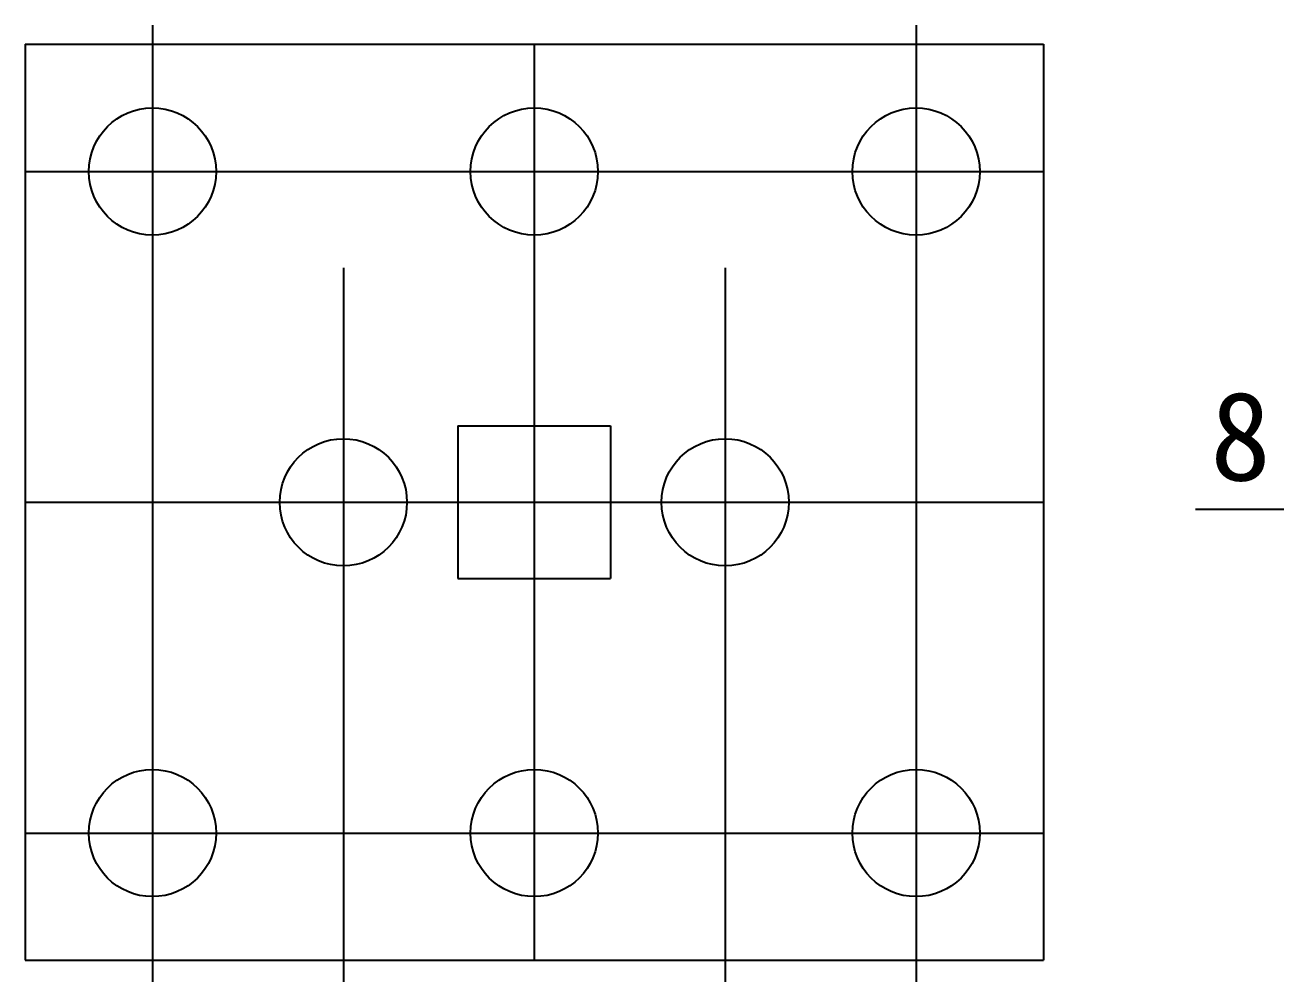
# Model space of a CAD drawing. Header units: metres. Extents: x 4568 to 182545, y -86951 to 35529.
# Drawn here: x 17932 to 21395, y -78611 to -75999 of the extents above; entities that cross this region are included whole.
import ezdxf

# ---------------------------------------------------------------- set-up
doc = ezdxf.new("R2010")
doc.units = ezdxf.units.M
for name, color, linetype in [('AXIS', 9, 'Continuous'), ('LI', 7, 'Continuous'), ('LIS', 2, 'Continuous'), ('LT', 7, 'Continuous'), ('TXT', 7, 'Continuous'), ('ZU', 2, 'Continuous')]:
    doc.layers.add(name, color=color, linetype=linetype)

msp = doc.modelspace()

# ---------------------------------------------------------------- linework, layer by layer
at = {"layer": 'AXIS'}
for p, q in [((18282.16, -75999.31), (18282.16, -79052.69)), ((20383.25, -75999.31), (20383.25, -79052.69)), ((19332.71, -76052.03), (19332.71, -78573.34)), ((17931.98, -76402.22), (20733.43, -76402.22)), ((18807.44, -76667.11), (18807.44, -79720.49)), ((19857.98, -76667.11), (19857.98, -79720.49)), ((17931.98, -77312.69), (20733.43, -77312.69)), ((17931.98, -78223.16), (20733.43, -78223.16))]:
    msp.add_line(p, q, dxfattribs=at)
at = {"layer": 'LI'}
for centre in [(18282.16, -76402.22), (19332.71, -76402.22), (20383.25, -76402.22), (18807.44, -77312.69), (19857.98, -77312.69), (18282.16, -78223.16), (19332.71, -78223.16), (20383.25, -78223.16)]:
    msp.add_circle(centre, 175.09, dxfattribs=at)
at = {"layer": 'LIS'}
for p, q in [((17931.98, -76052.03), (20733.43, -76052.03)), ((17931.98, -76052.03), (17931.98, -78573.34)), ((20733.43, -76052.03), (20733.43, -78573.34)), ((18282.16, -76402.22), (20383.25, -76402.22)), ((18282.16, -76402.22), (18282.16, -78223.16)), ((20383.25, -76402.22), (20383.25, -78223.16)), ((18282.16, -78223.16), (20383.25, -78223.16)), ((17931.98, -78573.34), (20733.43, -78573.34))]:
    msp.add_line(p, q, dxfattribs=at)
at = {"layer": 'LT'}
msp.add_lwpolyline([(21152.1, -77331.29), (21395.11, -77331.29)], dxfattribs=at)
at = {"layer": 'ZU'}
for p, q in [((19122.6, -77102.58), (19542.82, -77102.58)), ((19122.6, -77102.58), (19122.6, -77522.8)), ((19542.82, -77102.58), (19542.82, -77522.8)), ((19122.6, -77522.8), (19542.82, -77522.8))]:
    msp.add_line(p, q, dxfattribs=at)

# ---------------------------------------------------------------- texts
at = {"layer": 'TXT'}
msp.add_text('8', height=245, dxfattribs=at).set_placement((21192.72, -77252.75))

doc.saveas('drawing.dxf')
